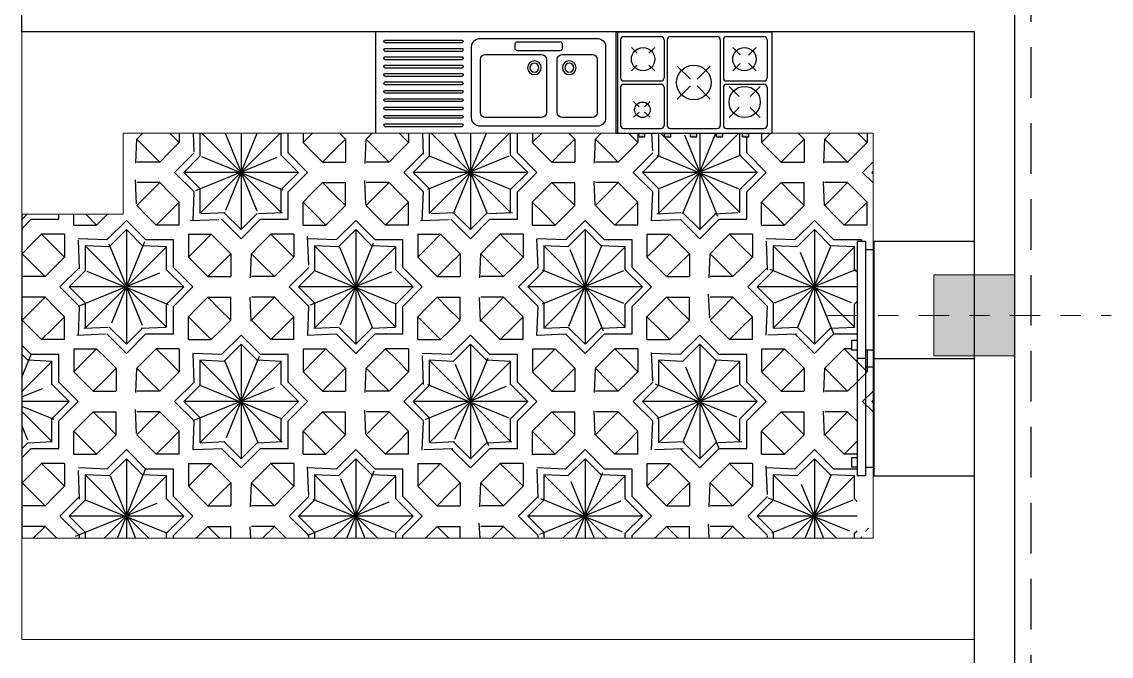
# Model space of a CAD drawing. Header units: inches. Extents: x 70 to 1974, y -315 to 363.
# Drawn here: x 120.26 to 125.64, y -42.18 to -39.05 of the extents above; entities that cross this region are included whole.
import ezdxf

# ---------------------------------------------------------------- set-up
doc = ezdxf.new("R2010")
doc.units = ezdxf.units.IN
doc.header["$MEASUREMENT"] = 0
doc.linetypes.add('DASHDOT', pattern=[1, 0.5, -0.25, 0, -0.25])
doc.linetypes.add('HIDDEN', pattern=[0.375, 0.25, -0.125])
doc.layers.add('1', color=19, linetype='Continuous', lineweight=5)
doc.layers.add('LAYER1', color=8, linetype='Continuous', lineweight=9)
doc.layers.add('AX', color=7, linetype='Continuous', lineweight=18, true_color=0xb7ad8f)
doc.layers.add('moble', color=7, linetype='Continuous', lineweight=5, true_color=0x32414e)
for name, color, linetype in [('fer', 8, 'Continuous'), ('fernesher  01', 8, 'Continuous'), ('Fur', 1, 'Continuous'), ('HATCH', 253, 'Continuous'), ('HID', 5, 'HIDDEN')]:
    doc.layers.add(name, color=color, linetype=linetype)

# ---------------------------------------------------------------- blocks, each defined once
blk = doc.blocks.new('eg')
at = {"layer": 'Fur', "color": 252}
for p, q in [((1.137e-13, 0.4999999999999149), (0, 0)), ((1.204311496205491, 0.4999999999999149), (1.204311496205491, -8.53e-14)), ((0.6833635587054232, 0.4685546874999035), (0.1002594337055598, 0.4685546874999035)), ((0.2746239962054915, 0.4397188333332453), (0.2746239962054915, 0.4200467916665788)), ((0.4965693920388503, 0.4521484374999149), (0.2870536003722464, 0.4521484374999149)), ((0.5089989962054915, 0.4200467916665788), (0.5089989962054915, 0.4397188333332453)), ((1.156394829538839, 0.4602213541665777), (0.7731265795389392, 0.4602213541665777)), ((1.156394829538839, 0.447721354166589), (0.7731265795389392, 0.447721354166589)), ((0.0584130795388092, 0.426708333333238), (0.0584130795388092, 0.0732916666665631)), ((0.2735454962055428, 0.3888671874998977), (0.1257024753722362, 0.3888671874998977)), ((0.2870536003722464, 0.4076171874999092), (0.4965693920388503, 0.4076171874999092)), ((0.6555767670388378, 0.3888671874998977), (0.3788274962055311, 0.3888671874998977)), ((0.7252099128721738, 0.0732916666665631), (0.7252099128721738, 0.426708333333238)), ((1.156394829538839, 0.4185546874999205), (0.7731265795389392, 0.4185546874999205)), ((1.156394829538839, 0.4060546874999035), (0.7731265795389392, 0.4060546874999035)), ((0.100014621205446, 0.3631793333332496), (0.100014621205446, 0.1004925624999089)), ((0.2992333712054461, 0.1004925624999089), (0.2992333712054461, 0.3631793333332496)), ((0.3531396212055142, 0.3631793333332496), (0.3531396212055142, 0.1004925624999089)), ((0.6812646212055145, 0.1004925624999089), (0.6812646212055145, 0.3631793333332496)), ((1.156394829538839, 0.3768880208332348), (0.7731265795389392, 0.3768880208332348)), ((1.156394829538839, 0.3643880208332462), (0.7731265795389392, 0.3643880208332462)), ((1.156394829538839, 0.3352213541665776), (0.7731265795389392, 0.3352213541665776)), ((1.156394829538839, 0.3227213541665606), (0.7731265795389392, 0.3227213541665606)), ((1.156394829538839, 0.2935546874998919), (0.7731265795389392, 0.2935546874998919)), ((1.156394829538839, 0.2810546874999034), (0.7731265795389392, 0.2810546874999034)), ((1.156394829538839, 0.2518880208332348), (0.7731265795389392, 0.2518880208332348)), ((1.156394829538839, 0.2393880208332462), (0.7731265795389392, 0.2393880208332462)), ((1.156394829538839, 0.2102213541665776), (0.7731265795389392, 0.2102213541665776)), ((1.156394829538839, 0.1977213541665605), (0.7731265795389392, 0.1977213541665605)), ((1.156394829538839, 0.168554687499892), (0.7731265795389392, 0.168554687499892)), ((1.156394829538839, 0.1560546874999034), (0.7731265795389392, 0.1560546874999034)), ((1.156394829538839, 0.1268880208332348), (0.7731265795389392, 0.1268880208332348)), ((1.156394829538839, 0.1143880208332177), (0.7731265795389392, 0.1143880208332177)), ((0.1257024753722362, 0.074804687499892), (0.2735454962055428, 0.074804687499892)), ((0.3788274962055311, 0.074804687499892), (0.6555767670388378, 0.074804687499892)), ((1.156394829538839, 0.0852213541665492), (0.7731265795389392, 0.0852213541665492)), ((1.156394829538839, 0.0727213541665606), (0.7731265795389392, 0.0727213541665606)), ((0.1002594337055598, 0.0314452916665573), (0.6833635231407698, 0.0314452916665573)), ((1.156394829538839, 0.043554687499892), (0.7731265795389392, 0.043554687499892)), ((1.156394829538839, 0.0310546874999034), (0.7731265795389392, 0.0310546874999034))]:
    blk.add_line(p, q, dxfattribs=at)
for centre, radius in [((0.2396514882098017, 0.3226322034968518), 0.0339843750000019), ((0.2396514882098017, 0.3226322034968518), 0.0222656250000013), ((0.4127215042010448, 0.3226322034968518), 0.0339843750000019), ((0.4127215042010448, 0.3226322034968518), 0.0222656250000013)]:
    blk.add_circle(centre, radius, dxfattribs=at)
for centre, radius, start, end in [((0.1002594337054461, 0.426708333333238), 0.041846354166669, 90, 180), ((0.2870536003721327, 0.4397188333332167), 0.0124296041666674, 90, 180), ((0.4965693920388503, 0.4397188333332167), 0.0124296041666674, 0, 90), ((0.6833635587054232, 0.426708333333238), 0.041846354166669, 0, 90), ((0.7731265795389392, 0.4539713541665833), 0.0062500000000003, 90, 270), ((1.156394829538839, 0.4539713541665833), 0.0062500000000003, 270, 90), ((0.1257024753721225, 0.3631793333332212), 0.0256878541666681, 90, 180), ((0.2735454962055428, 0.3631793333332212), 0.0256878541666681, 0, 90), ((0.2870536003721327, 0.4200467916665504), 0.0124296041666674, 180, 270), ((0.3788274962055311, 0.3631793333332212), 0.0256878541666681, 90, 180), ((0.4965693920388503, 0.4200467916665504), 0.0124296041666674, 270, 0), ((0.6555767670388378, 0.3631793333332212), 0.0256878541666681, 0, 90), ((0.7731265795389392, 0.4123046874999261), 0.0062500000000003, 90, 270), ((1.156394829538839, 0.4123046874999261), 0.0062500000000003, 270, 90), ((0.7731265795389392, 0.3706380208332405), 0.0062500000000003, 90, 270), ((0.7731265795389392, 0.3289713541665833), 0.0062500000000003, 90, 270), ((1.156394829538839, 0.3706380208332405), 0.0062500000000003, 270, 90), ((1.156394829538839, 0.3289713541665833), 0.0062500000000003, 270, 90), ((0.7731265795389392, 0.2873046874998977), 0.0062500000000003, 90, 270), ((1.156394829538839, 0.2873046874998977), 0.0062500000000003, 270, 90), ((0.7731265795389392, 0.2456380208332405), 0.0062500000000003, 90, 270), ((1.156394829538839, 0.2456380208332405), 0.0062500000000003, 270, 90), ((0.7731265795389392, 0.2039713541665549), 0.0062500000000003, 90, 270), ((0.7731265795389392, 0.1623046874998977), 0.0062500000000003, 90, 270), ((1.156394829538839, 0.2039713541665549), 0.0062500000000003, 270, 90), ((1.156394829538839, 0.1623046874998977), 0.0062500000000003, 270, 90), ((0.7731265795389392, 0.1206380208332405), 0.0062500000000003, 90, 270), ((1.156394829538839, 0.1206380208332405), 0.0062500000000003, 270, 90), ((0.1002594337054461, 0.0732916666665347), 0.041846354166669, 180, 270), ((0.1257024753721225, 0.1004925624998805), 0.0256878541666681, 180, 270), ((0.2735454962055428, 0.1004925624998805), 0.0256878541666681, 270, 0), ((0.3788274962055311, 0.1004925624998805), 0.0256878541666681, 180, 270), ((0.6555767670388378, 0.1004925624998805), 0.0256878541666681, 270, 0), ((0.6833635231407698, 0.0732916813979046), 0.0418463897313547, 270.0000486949115, 359.999979829907), ((0.7731265795389392, 0.0789713541665549), 0.0062500000000003, 90, 270), ((1.156394829538839, 0.0789713541665549), 0.0062500000000003, 270, 90), ((0.7731265795389392, 0.0373046874998977), 0.0062500000000003, 90, 270), ((1.156394829538839, 0.0373046874998977), 0.0062500000000003, 270, 90)]:
    blk.add_arc(centre, radius, start, end, dxfattribs=at)
blk = doc.blocks.new('REFREJRATOR')
at = {"layer": 'fer', "linetype": 'Continuous'}
for p, q in [((0, 0), (-0.6433177568515518, 0)), ((-0.6433177568515518, 0), (-0.6433177568515518, -0.5514152201584644)), ((0, -0.5514152201584644), (0, 0)), ((-0.6433177568515518, -0.5514152201584644), (0, -0.5514152201584644)), ((-0.5973664885050101, -0.5514152201584644), (-0.5973664885050205, -0.5973664885049992)), ((-0.0459512683465313, -0.5514152201584644), (-0.0459512683465313, -0.5973664885049992)), ((-0.6433177568515518, -0.5973664885049992), (-0.6433177568515518, -0.6433177568515376)), ((-0.6433177568515518, -0.5973664885049992), (0, -0.5973664885049992)), ((-0.6433177568515518, -0.6433177568515376), (0, -0.6433177568515376)), ((-0.1007355184031695, -0.6712356694628312), (-0.1007355184031695, -0.6433177568515376)), ((-0.0472210323860871, -0.6433177568515376), (-0.0472210323860871, -0.6712356694628312)), ((0, -0.5973664885049992), (0, -0.6433177568515376)), ((-0.0472210323860871, -0.6712356694628312), (-0.1007355184031695, -0.6712356694628312))]:
    blk.add_line(p, q, dxfattribs=at)
blk = doc.blocks.new('GAZ')
at = {"layer": '1'}
h = blk.add_hatch(color=256, dxfattribs=at)
h.paths.add_polyline_path([(-0.8533333333333388, -0.6499999999999914), (-0.8533333333333386, -0.6735827389778742), (-0.8133333333333325, -0.6735827389778777), (-0.8133333333333325, -0.6499999999999915)])
h.paths.add_polyline_path([(-0.6472281132905593, -0.6735827389778812), (-0.6472281132905593, -0.6499999999999915), (-0.6872281132905655, -0.6499999999999914), (-0.6872281132905655, -0.6735827389778777)])
h.paths.add_polyline_path([(-0.4799999999999969, -0.6735827389778778), (-0.4799999999999969, -0.6499999999999915), (-0.5200000000000032, -0.6499999999999914), (-0.5200000000000032, -0.6735827389778777)])
h.paths.add_polyline_path([(-0.3133333333333326, -0.6735827389778744), (-0.3133333333333326, -0.6499999999999915), (-0.3533333333333388, -0.6499999999999915), (-0.3533333333333389, -0.6735827389778742)])
h.paths.add_polyline_path([(-0.1866666666666674, -0.6499999999999916), (-0.1866666666666674, -0.6735827389778742), (-0.1466666666666612, -0.6735827389778742), (-0.1466666666666612, -0.6499999999999915)])
at = {"layer": 'fer', "linetype": 'Continuous'}
for p, q in [((-1.000000000000056, -1.42e-14), (0, 0)), ((-1.000000000000056, -1.42e-14), (-1, -0.6499999999999915)), ((0, -1.42e-14), (0, -0.6499999999999915)), ((-1, -0.6499999999999915), (0, -0.6499999999999915))]:
    blk.add_line(p, q, dxfattribs=at)
at = {"layer": 'fernesher  01', "linetype": 'Continuous'}
for p, q in [((-0.9700000000000556, -0.0500000000000149), (-0.9700000000000414, -0.2950000000000017)), ((-0.9500000000000524, -0.0300000000000154), (-0.7100000000000506, -0.0300000000000083)), ((-0.6900000000000475, -0.0500000000000078), (-0.6900000000000192, -0.2949999999999946)), ((-0.6700000000000585, -0.0500000000000114), (-0.670000000000016, -0.5999999999999908)), ((-0.6500000000000555, -0.0300000000000118), (-0.3500000000000085, -0.0300000000000047)), ((-0.3300000000000054, -0.0500000000000043), (-0.3299999999999983, -0.5999999999999872)), ((-0.3099999999999952, -0.0500000000000007), (-0.3099999999999952, -0.2949999999999875)), ((-0.289999999999992, -0.0300000000000011), (-0.0500000000000043, -0.0300000000000011)), ((-0.0300000000000011, -0.0500000000000007), (-0.029999999999994, -0.294999999999991)), ((-0.9000000000000341, -0.1000000000000369), (-0.8625000000000682, -0.1375000000000313)), ((-0.7875000000000228, -0.1375000000000455), (-0.750000000000057, -0.1000000000000369)), ((-0.25, -0.0999999999999943), (-0.2022824262630252, -0.1477175737369407)), ((-0.1485771619630327, -0.1485771619629475), (-0.0999999999999659, -0.0999999999999943)), ((-0.2500000000000568, -0.2500000000000284), (-0.2019892862467714, -0.2019892862467003)), ((-0.1488610660080099, -0.2011389339920129), (-0.1000000000000227, -0.2500000000000284)), ((-0.9000000000000341, -0.2499999999999858), (-0.8625000000000682, -0.2125000000000057)), ((-0.7875000000000796, -0.2125000000000057), (-0.750000000000057, -0.2499999999999858)), ((-0.606066017177966, -0.2189339828220653), (-0.5212132034355932, -0.3037867965644665)), ((-0.4787867965644069, -0.3037867965644523), (-0.3939339828220341, -0.2189339828220653)), ((-0.9500000000000384, -0.3150000000000013), (-0.7100000000000222, -0.3149999999999942)), ((-0.9500000000000384, -0.3350000000000044), (-0.7100000000000293, -0.3349999999999973)), ((-0.606066017177966, -0.4310660171780114), (-0.5212132034355932, -0.3462132034356387)), ((-0.4787867965644069, -0.3462132034356529), (-0.3939339828220341, -0.4310660171780257)), ((-0.289999999999992, -0.3149999999999871), (-0.0499999999999972, -0.3149999999999906)), ((-0.289999999999992, -0.3349999999999937), (-0.0500000000000043, -0.3349999999999973)), ((-0.9700000000000414, -0.3550000000000039), (-0.970000000000013, -0.5999999999999944)), ((-0.6900000000000261, -0.3549999999999969), (-0.6900000000000192, -0.5999999999999872)), ((-0.3099999999999952, -0.3549999999999933), (-0.3099999999999952, -0.5999999999999908)), ((-0.2735632591782746, -0.3499999999999943), (-0.2089765655853739, -0.4145866935928666)), ((-0.1381499527711867, -0.4145866935929377), (-0.0735632591783428, -0.3499999999999943)), ((-0.0300000000000011, -0.3549999999999969), (-0.029999999999994, -0.5999999999999908)), ((-0.8870181794697487, -0.4471030037222193), (-0.8511453216951849, -0.4809676533032814)), ((-0.8157899826358062, -0.480967653303253), (-0.7799171248612993, -0.4471030037222193)), ((-0.2735632591782746, -0.5499999999998977), (-0.2089765655853739, -0.4854133064070112)), ((-0.1381499527712435, -0.485413306406997), (-0.0735632591783428, -0.5499999999998977)), ((-0.8870181794697487, -0.5482084051059247), (-0.8511453216951849, -0.5143437555248624)), ((-0.8157899826358062, -0.5143437555249193), (-0.7799171248612993, -0.5482084051059247)), ((-0.95000000000001, -0.6199999999999904), (-0.7100000000000222, -0.6199999999999868)), ((-0.6500000000000128, -0.6199999999999904), (-0.3500000000000014, -0.6199999999999868)), ((-0.289999999999992, -0.6199999999999904), (-0.0499999999999972, -0.6199999999999904)), ((-0.8533333333333388, -0.6735827389778742), (-0.8533333333333388, -0.6499999999999915)), ((-0.8533333333333388, -0.6735827389778742), (-0.8533333333333388, -0.6499999999999915)), ((-0.8533333333333388, -0.6735827389778742), (-0.8533333333333388, -0.6499999999999915)), ((-0.8533333333333388, -0.6735827389778742), (-0.8133333333333325, -0.6735827389778777)), ((-0.8133333333333325, -0.6735827389778742), (-0.8133333333333325, -0.6499999999999915)), ((-0.6872281132905655, -0.6735827389778742), (-0.6872281132905655, -0.6499999999999915)), ((-0.6872281132905655, -0.6735827389778777), (-0.6472281132905593, -0.6735827389778813)), ((-0.6472281132905593, -0.6735827389778742), (-0.6472281132905593, -0.6499999999999915)), ((-0.5200000000000032, -0.6735827389778742), (-0.5200000000000032, -0.6499999999999915)), ((-0.5200000000000032, -0.6735827389778777), (-0.4799999999999969, -0.6735827389778777)), ((-0.4799999999999969, -0.6735827389778742), (-0.4799999999999969, -0.6499999999999915)), ((-0.3533333333333388, -0.6735827389778742), (-0.3533333333333388, -0.6499999999999915)), ((-0.3533333333333388, -0.6735827389778742), (-0.3133333333333326, -0.6735827389778742)), ((-0.3133333333333326, -0.6735827389778742), (-0.3133333333333326, -0.6499999999999915)), ((-0.1866666666666674, -0.6735827389778742), (-0.1866666666666674, -0.6499999999999915)), ((-0.1866666666666674, -0.6735827389778742), (-0.1466666666666612, -0.6735827389778742)), ((-0.1466666666666612, -0.6735827389778742), (-0.1466666666666612, -0.6499999999999915))]:
    blk.add_line(p, q, dxfattribs=at)
for points in [[(-0.8511453216951849, -0.479978034884411), (-0.8511453216951849, -0.4809676533032814)], [(-0.8157899826358062, -0.480967653303253), (-0.8157899826358062, -0.479978034884411)], [(-0.8511453216951849, -0.5143437555248624), (-0.8511453216951849, -0.5153333739437329)], [(-0.8157899826358062, -0.5153333739437329), (-0.8157899826358062, -0.5143437555249193)]]:
    blk.add_lwpolyline(points, dxfattribs=at)
for centre, radius in [((-0.8250000000000454, -0.1750000000000114), 0.0749999999999782), ((-0.1750000000000114, -0.1750000000000114), 0.0750000000000219), ((-0.5, -0.3250000000000455), 0.110697663312876), ((-0.1735632591783087, -0.4499999999999461), 0.0999999999999563), ((-0.8294380326089481, -0.4999999999999574), 0.05)]:
    blk.add_circle(centre, radius, dxfattribs=at)
for centre, start, end in [((-0.9500000000000524, -0.0500000000000149), 90.00000000000087, 180.000000000005), ((-0.7100000000000506, -0.0500000000000078), 4.1347e-12, 90.00000000000084), ((-0.6500000000000555, -0.0500000000000114), 90.00000000000118, 180.0000000000041), ((-0.3500000000000085, -0.0500000000000043), 6.87e-13, 90.00000000000125), ((-0.289999999999992, -0.0500000000000007), 90.00000000000078, 180.0000000000013), ((-0.0500000000000043, -0.0500000000000007), 0, 90.00000000000084), ((-0.9500000000000384, -0.2950000000000017), 180.0000000000046, 270.0000000000014), ((-0.9500000000000384, -0.3550000000000039), 90.00000000000156, 180.0000000000046), ((-0.7100000000000222, -0.2949999999999946), 270.0000000000016, 4.6054e-12), ((-0.7100000000000293, -0.3549999999999969), 1.5267e-12, 90.00000000000144), ((-0.289999999999992, -0.2949999999999875), 180, 270), ((-0.289999999999992, -0.3549999999999933), 90, 180), ((-0.0499999999999972, -0.294999999999991), 269.9999999999992, 359.9999999999984), ((-0.0500000000000043, -0.3549999999999969), 3.0533e-12, 90), ((-0.95000000000001, -0.5999999999999908), 180.0000000000054, 270), ((-0.7100000000000222, -0.5999999999999872), 270, 2.8498e-12), ((-0.6500000000000128, -0.5999999999999908), 180.0000000000042, 270.0000000000006), ((-0.3500000000000014, -0.5999999999999872), 270.0000000000006, 7.124e-13), ((-0.289999999999992, -0.5999999999999908), 180.0000000000007, 269.9999999999992), ((-0.0499999999999972, -0.5999999999999908), 270, 0)]:
    blk.add_arc(centre, 0.02, start, end, dxfattribs=at)
for p in [(-0.8333333333333357, -0.6735827389778742), (-0.6872281132905655, -0.6735827389778742), (-0.5, -0.6735827389778742), (-0.3333333333333357, -0.6735827389778742), (-0.1666666666666643, -0.6735827389778742)]:
    blk.add_point(p, dxfattribs=at)
blk = doc.blocks.new('s.botoni')
at = {"layer": 'AX'}
h = blk.add_hatch(color=256, dxfattribs=at)
h.paths.add_polyline_path([(19.47282240732161, 218.8251513843373), (19.47282240732161, 219.1106406472612), (19.75831167024549, 219.1106406472612), (19.75831167024549, 218.8251513843373)])
h.paths.add_polyline_path([(19.75831167024549, 218.7109556791678), (19.47282240732161, 218.7109556791678), (19.47282240732161, 218.8251513843373), (19.75831167024549, 218.8251513843373)])
h.paths.add_polyline_path([(19.47282240732161, 218.7109556791678), (19.35862670215204, 218.7109556791678), (19.35862670215204, 218.8251513843373), (19.47282240732161, 218.8251513843373)])
h.paths.add_polyline_path([(19.47282240732161, 218.8251513843373), (19.35862670215204, 218.8251513843373), (19.35862670215204, 219.1106406472612), (19.47282240732161, 219.1106406472612)])
at = {"layer": 'AX', "linetype": 'DASHDOT', "ltscale": 0.3}
for p, q in [((19.55758754362087, 219.6356406472612), (19.55758754362087, 218.2356406472611)), ((18.83362670215207, 218.9107981632145), (20.23362670215205, 218.9107981632145))]:
    blk.add_line(p, q, dxfattribs=at)
at = {"layer": 'AX', "linetype": 'Continuous'}
blk.add_lwpolyline([(19.35862670215204, 218.7109556791678), (19.75831167024549, 218.7109556791678), (19.75831167024549, 219.1106406472612), (19.35862670215204, 219.1106406472612), (19.35862670215204, 218.7109556791678)], dxfattribs=at)
blk = doc.blocks.new('s13')
at = {"layer": 'AX', "linetype": 'Continuous'}
blk.add_blockref('s.botoni', (113.3904363156587, -259.4062267155444), dxfattribs=at)

msp = doc.modelspace()

# ---------------------------------------------------------------- hatches: boundary and pattern name
at = {"layer": 'HATCH', "true_color": 0x986943}
h = msp.add_hatch(dxfattribs=at)
h.set_pattern_fill('AR2', color=35, scale=0.8, angle=765, pattern_type=2)
h.set_pattern_definition([(135, (-82.35707449315882, -46.17715453768096), (-1.131370849898476, 1.665334536937735e-15), [0.08000000000000002, -0.7200000000000001]), (135, (-82.45324101540018, -46.27332105992235), (-1.131370849898476, 1.665334536937735e-15), [0.08000000000000002, -0.7200000000000001]), (135, (-82.61163293438597, -46.43171297890814), (-1.131370849898476, 1.665334536937735e-15), [0.08000000000000002, -0.7200000000000001]), (135, (-82.70779945662736, -46.5278795011495), (-1.131370849898476, 1.665334536937735e-15), [0.08000000000000002, -0.7200000000000001]), (315, (-82.25525111666795, -46.98042784110891), (1.131370849898476, -1.887379141862766e-15), [0.08000000000000002, -0.7200000000000001]), (315, (-82.15908459442659, -46.88426131886752), (1.131370849898476, -1.887379141862766e-15), [0.08000000000000002, -0.7200000000000001]), (315, (-82.0006926754408, -46.72586939988173), (1.131370849898476, -1.887379141862766e-15), [0.08000000000000002, -0.7200000000000001]), (315, (-81.90452615319941, -46.62970287764037), (1.131370849898476, -1.887379141862766e-15), [0.08000000000000002, -0.7200000000000001]), (225, (-82.70779945662736, -46.62970287764037), (-1.77635683940025e-15, -1.131370849898476), [0.08000000000000002, -0.7200000000000001]), (225, (-82.61163293438597, -46.72586939988173), (-1.77635683940025e-15, -1.131370849898476), [0.08000000000000002, -0.7200000000000001]), (225, (-82.35707449315882, -46.98042784110891), (-1.77635683940025e-15, -1.131370849898476), [0.08000000000000002, -0.7200000000000001]), (225, (-82.45324101540018, -46.88426131886752), (-1.77635683940025e-15, -1.131370849898476), [0.08000000000000002, -0.7200000000000001]), (45, (-81.90452615319941, -46.5278795011495), (1.665334536937735e-15, 1.131370849898476), [0.08000000000000002, -0.7200000000000001]), (45, (-82.0006926754408, -46.43171297890814), (1.665334536937735e-15, 1.131370849898476), [0.08000000000000002, -0.7200000000000001]), (45, (-82.15908459442659, -46.27332105992235), (1.665334536937735e-15, 1.131370849898476), [0.08000000000000002, -0.7200000000000001]), (45, (-82.25525111666795, -46.17715453768096), (1.665334536937735e-15, 1.131370849898476), [0.08000000000000002, -0.7200000000000001]), (22.21760000000007, (-82.5098095578951, -46.65798714888783), (24.89015788924129, 10.18234053348832), [0.4338480000000001, -42.9509424]), (180, (-82.02332009243875, -46.57879118939493), (-0.5656856000000008, -0.5656855999999992), [0.5656856, -0.5656856]), (45, (-82.5098095578951, -46.78243794237665), (1.665334536937735e-15, 1.131370849898476), [0.568, -0.232]), (315, (-82.5098095578951, -46.37514443641322), (1.131370849898476, -1.887379141862766e-15), [0.568, -0.232]), (67.78239999999992, (-82.39101561865576, -46.77678108812717), (6.22254097286253, 15.27350604738831), [0.4338480000000001, -42.9509424]), (292.2175999999999, (-82.39101561865576, -46.3808012906627), (10.18234053348833, -24.89015788924128), [0.4338479999999994, -42.95094239999992]), (337.7823999999999, (-82.5098095578951, -46.49959522990204), (15.2735060473883, -6.222540972862537), [0.4338480000000001, -42.9509424]), (270, (-82.30616280491338, -46.29594847692033), (0.5656855999999992, -0.5656856000000011), [0.5656856, -0.5656856]), (135, (-82.20999628267202, -46.34686016516577), (-1.131370849898476, 1.665334536937735e-15), [0.136, -0.664]), (225, (-82.30616280491338, -46.25069364292438), (-1.77635683940025e-15, -1.131370849898476), [0.136, -0.664]), (177.7093999999999, (-82.40232932715475, -46.34686016516577), (-1.131371200788845, 8.946640606133371e-08), [0.1415343999999997, -14.01191039999998]), (272.2905999999999, (-82.54375068339206, -46.34120331091626), (0.5656828562759779, -13.01076451173857), [0.1415344, -14.0119104]), (225, (-82.53809382914258, -46.48262466715357), (-1.77635683940025e-15, -1.131370849898476), [0.136, -0.664]), (315, (-82.63426035138394, -46.57879118939493), (1.131370849898476, -1.887379141862766e-15), [0.136, -0.664]), (267.7093999999998, (-82.53809382914258, -46.6749577116363), (-8.946640617235602e-08, -1.131371200788845), [0.1415344, -14.0119104]), (2.290599999999898, (-82.54375068339206, -46.81637906787361), (13.01076451173857, 0.565682856275969), [0.1415344, -14.0119104]), (315, (-82.40232932715475, -46.8107222136241), (1.131370849898476, -1.887379141862766e-15), [0.136, -0.664]), (45, (-82.30616280491338, -46.90688873586549), (1.665334536937735e-15, 1.131370849898476), [0.136, -0.664]), (0, (-82.20999628267202, -46.8107222136241), (0.5656856000000009, 0.5656855999999991), [0.1357648, -0.9956064]), (90, (-82.07423178068419, -46.8107222136241), (-0.5656855999999992, 0.5656856000000008), [0.1357648, -0.9956064]), (45, (-82.07423178068419, -46.6749577116363), (1.665334536937735e-15, 1.131370849898476), [0.136, -0.664]), (135, (-81.97806525844283, -46.57879118939493), (-1.131370849898476, 1.665334536937735e-15), [0.136, -0.664]), (90, (-82.07423178068419, -46.48262466715357), (-0.5656855999999992, 0.5656856000000008), [0.1357648, -0.9956064]), (180, (-82.07423178068419, -46.34686016516577), (-0.5656856000000008, -0.5656855999999992), [0.1357648, -0.9956064]), (135, (-82.22696684542049, -46.37514443641322), (-1.131370849898476, 1.665334536937735e-15), [0.112, -0.6880000000000001]), (225, (-82.30616280491338, -46.29594847692033), (-1.77635683940025e-15, -1.131370849898476), [0.12, -0.68]), (177.2737, (-82.39101561865576, -46.3808012906627), (-1.131370945232871, 1.122541815057332e-08), [0.1189288, -11.7739264]), (270, (-82.5098095578951, -46.37514443641322), (0.5656855999999992, -0.5656856000000011), [0.1244504, -1.00692]), (225, (-82.5098095578951, -46.49959522990204), (-1.77635683940025e-15, -1.131370849898476), [0.112, -0.6880000000000001]), (315, (-82.58900551738799, -46.57879118939493), (1.131370849898476, -1.887379141862766e-15), [0.112, -0.6880000000000001]), (270, (-82.5098095578951, -46.65798714888783), (0.5656855999999992, -0.5656856000000011), [0.1244504, -1.00692]), (2.726299999999995, (-82.5098095578951, -46.78243794237665), (10.74802328916095, 0.5656831439223566), [0.1189288, -11.7739264]), (315, (-82.39101561865576, -46.77678108812717), (1.131370849898476, -1.887379141862766e-15), [0.12, -0.68]), (45, (-82.30616280491338, -46.86163390186954), (1.665334536937735e-15, 1.131370849898476), [0.112, -0.6880000000000001]), (2.726299999999995, (-82.22696684542049, -46.78243794237665), (10.74802328916095, 0.5656831439223566), [0.1189288, -11.7739264]), (90, (-82.10817290618115, -46.77678108812717), (-0.5656855999999992, 0.5656856000000008), [0.1131368, -1.0182336]), (45, (-82.10817290618115, -46.66364400313734), (1.665334536937735e-15, 1.131370849898476), [0.12, -0.68]), (135, (-82.02332009243875, -46.57879118939493), (-1.131370849898476, 1.665334536937735e-15), [0.12, -0.68]), (90, (-82.10817290618115, -46.49393837565253), (-0.5656855999999992, 0.5656856000000008), [0.1131368, -1.0182336]), (177.2737, (-82.10817290618115, -46.3808012906627), (-1.131370945232871, 1.122541815057332e-08), [0.1189288, -11.7739264]), (270, (-82.0006926754408, -46.31857589391828), (0.5656855999999992, -0.5656856000000011), [0.1131368, -1.0182336]), (315, (-82.0006926754408, -46.43171297890814), (1.131370849898476, -1.887379141862766e-15), [0.064, -0.7360000000000001]), (315, (-81.95543784144485, -46.47696781290406), (1.131370849898476, -1.887379141862766e-15), [0.072, -0.7280000000000001]), (0, (-81.90452615319941, -46.5278795011495), (0.5656856000000009, 0.5656855999999991), [0.1131368, -1.0182336]), (180, (-82.04594750943673, -46.27332105992235), (-0.5656856000000008, -0.5656855999999992), [0.1131368, -1.0182336]), (135, (-82.15908459442659, -46.27332105992235), (-1.131370849898476, 1.665334536937735e-15), [0.072, -0.7280000000000001]), (135, (-82.20999628267202, -46.22240937167692), (-1.131370849898476, 1.665334536937735e-15), [0.064, -0.7360000000000001]), (92.72629999999968, (-82.25525111666795, -46.17715453768096), (-0.5656831439223566, 10.74802328916095), [0.1189287999999999, -11.77392639999999]), (0, (-82.56637810039004, -46.27332105992235), (0.5656856000000009, 0.5656855999999991), [0.1131368, -1.0182336]), (45, (-82.45324101540018, -46.27332105992235), (1.665334536937735e-15, 1.131370849898476), [0.064, -0.7360000000000001]), (45, (-82.40798618140425, -46.2280662259264), (1.665334536937735e-15, 1.131370849898476), [0.072, -0.7280000000000001]), (90, (-82.35707449315882, -46.17715453768096), (-0.5656855999999992, 0.5656856000000008), [0.1131368, -1.0182336]), (270, (-82.61163293438597, -46.31857589391828), (0.5656855999999992, -0.5656856000000011), [0.1131368, -1.0182336]), (225, (-82.61163293438597, -46.43171297890814), (-1.77635683940025e-15, -1.131370849898476), [0.072, -0.7280000000000001]), (225, (-82.6625446226314, -46.48262466715357), (-1.77635683940025e-15, -1.131370849898476), [0.064, -0.7360000000000001]), (180, (-82.70779945662736, -46.5278795011495), (-0.5656856000000008, -0.5656855999999992), [0.1131368, -1.0182336]), (90, (-82.61163293438597, -46.83900648487156), (-0.5656855999999992, 0.5656856000000008), [0.1131368, -1.0182336]), (135, (-82.61163293438597, -46.72586939988173), (-1.131370849898476, 1.665334536937735e-15), [0.072, -0.7280000000000001]), (135, (-82.6625446226314, -46.6749577116363), (-1.131370849898476, 1.665334536937735e-15), [0.064, -0.7360000000000001]), (180, (-82.70779945662736, -46.62970287764037), (-0.5656856000000008, -0.5656855999999992), [0.1131368, -1.0182336]), (0, (-82.56637810039004, -46.88426131886752), (0.5656856000000009, 0.5656855999999991), [0.1131368, -1.0182336]), (315, (-82.45324101540018, -46.88426131886752), (1.131370849898476, -1.887379141862766e-15), [0.064, -0.7360000000000001]), (315, (-82.40798618140425, -46.92951615286347), (1.131370849898476, -1.887379141862766e-15), [0.072, -0.7280000000000001]), (270, (-82.35707449315882, -46.98042784110891), (0.5656855999999992, -0.5656856000000011), [0.1131368, -1.0182336]), (180, (-82.04594750943673, -46.88426131886752), (-0.5656856000000008, -0.5656855999999992), [0.1131368, -1.0182336]), (225, (-82.15908459442659, -46.88426131886752), (-1.77635683940025e-15, -1.131370849898476), [0.072, -0.7280000000000001]), (225, (-82.20999628267202, -46.93517300711295), (-1.77635683940025e-15, -1.131370849898476), [0.064, -0.7360000000000001]), (267.2736999999998, (-82.25525111666795, -46.98042784110891), (-1.122541815057332e-08, -1.131370945232871), [0.1189288, -11.7739264]), (90, (-82.0006926754408, -46.83900648487159), (-0.5656855999999992, 0.5656856000000008), [0.1131368, -1.0182336]), (45, (-82.0006926754408, -46.72586939988173), (1.665334536937735e-15, 1.131370849898476), [0.064, -0.7360000000000001]), (45, (-81.95543784144485, -46.68061456588578), (1.665334536937735e-15, 1.131370849898476), [0.072, -0.7280000000000001]), (0, (-81.90452615319941, -46.62970287764037), (0.5656856000000009, 0.5656855999999991), [0.1131368, -1.0182336])])
h.paths.add_polyline_path([(124.4600799762154, -41.59558606828321), (124.4600799762154, -41.54639338751582), (124.4224573218872, -41.54638685822007), (124.4224501446563, -41.58774299910922), (124.3810940037672, -41.58773582187837), (124.3811013793253, -41.54523689337083), (124.3559752583535, -41.54523253280993), (124.3559836169001, -41.49706949611979), (124.3811097378719, -41.49707385668069), (124.3811944849989, -41.00874984943013), (124.4225506258881, -41.00875702666099), (124.4225434486573, -41.05011316755014), (124.4600799762154, -41.05011968189888), (124.4600799762154, -40.66740739762915), (124.4225578031189, -40.66740088577163), (124.4225506258881, -40.70875702666078), (124.3811944849989, -40.70874984942992), (124.381201860557, -40.66625092092238), (124.3560757395852, -40.66624656036149), (124.3560840981318, -40.61808352367134), (124.3812102191037, -40.61808788423224), (124.3812949662307, -40.12976387698168), (124.4226511071198, -40.12977105421254), (124.422643929889, -40.17112719510169), (124.4600799762154, -40.17113369201221), (124.4600799762154, -39.59558606828318), (123.8475345464779, -39.59558606828318), (123.8475345464779, -39.61372663672782), (123.8167653157086, -39.61372663672782), (123.8167653157086, -39.59558606828318), (123.7193294182727, -39.59558606828318), (123.7193294182727, -39.61372663672782), (123.6885601875035, -39.61372663672782), (123.6885601875035, -39.59558606828318), (123.5911242900676, -39.59558606828318), (123.5911242900676, -39.61372663672782), (123.5603550592983, -39.61372663672782), (123.5603550592983, -39.59558606828318), (123.462487279844, -39.59558606828318), (123.462487279844, -39.61372663672782), (123.4317180490748, -39.61372663672782), (123.4317180490748, -39.59558606828318), (123.3347140336573, -39.59558606828318), (123.3347140336573, -39.61372663672782), (123.303944802888, -39.61372663672782), (123.303944802888, -39.59558606828318), (120.7600799762154, -39.59558606828318), (120.7600799762154, -39.99558606828319), (120.2600799762154, -39.99558606828319), (120.2600799762154, -41.59558606828321)])

# ---------------------------------------------------------------- linework, layer by layer
for p, q in [((125.1600799762154, -47.49558606828316), (125.1600799762154, -32.49558606828319)), ((120.2600799762154, -39.09558606828318), (120.2600799762154, -38.99558606828319)), ((124.9600799762154, -39.09558606828318), (120.2600799762154, -39.09558606828318)), ((124.9600799762154, -47.49558606828316), (124.9600799762154, -39.09558606828318))]:
    msp.add_line(p, q)
at = {"layer": 'HATCH', "color": 35, "true_color": 0x986943}
msp.add_line((120.2600799762154, -39.99558606828319), (120.2600799762154, -41.59558606828321), dxfattribs=at)
at = {"layer": 'HID', "color": 8}
msp.add_line((125.2400799762154, -47.29574358423648), (125.2400799762154, -32.49558606828319), dxfattribs=at)
at = {"layer": 'LAYER1', "linetype": 'ByBlock'}
for p, q in [((120.2600799762154, -39.99558606828319), (120.2600799762154, -39.09558606828318)), ((124.4600799762154, -39.59558606828318), (120.7600799762154, -39.59558606828318)), ((120.7600799762154, -39.99558606828319), (120.7600799762154, -39.59558606828318)), ((124.4600799762154, -41.59558606828321), (124.4600799762154, -39.59558606828318)), ((120.7600799762153, -39.99558606828319), (120.2600799762154, -39.99558606828319)), ((124.4600799762154, -41.59558606828321), (120.2600799762154, -41.59558606828321)), ((120.2600799762154, -42.09558606828321), (120.2600799762154, -41.59558606828321)), ((124.9600799762154, -42.09558606828318), (120.2600799762154, -42.09558606828321))]:
    msp.add_line(p, q, dxfattribs=at)

# ---------------------------------------------------------------- block references
msp.add_blockref('s13', (-7.988668009688809, 0))
at = {"layer": 'LAYER1', "linetype": 'ByBlock', "xscale": -0.9917441223247465, "yscale": 0.9917441223247465, "zscale": 0.9917441223247465}
msp.add_blockref('eg', (123.1988976113895, -39.59264878389001), dxfattribs=at)
at = {"layer": 'LAYER1', "linetype": 'ByBlock', "xscale": 0.9000000000014551, "yscale": 0.9000000000014551, "zscale": 0.9000000000014551, "rotation": 269.990056494085}
for p in [(124.9601804574471, -40.70885033066168), (124.9600799762154, -41.28783630310991)]:
    msp.add_blockref('REFREJRATOR', p, dxfattribs=at)
at = {"layer": 'moble', "xscale": 0.7692307692309441, "yscale": 0.7692307692309441, "zscale": 0.7692307692309441}
msp.add_blockref('GAZ', (123.9603550592984, -39.09558606828318), dxfattribs=at)

doc.saveas('drawing.dxf')
